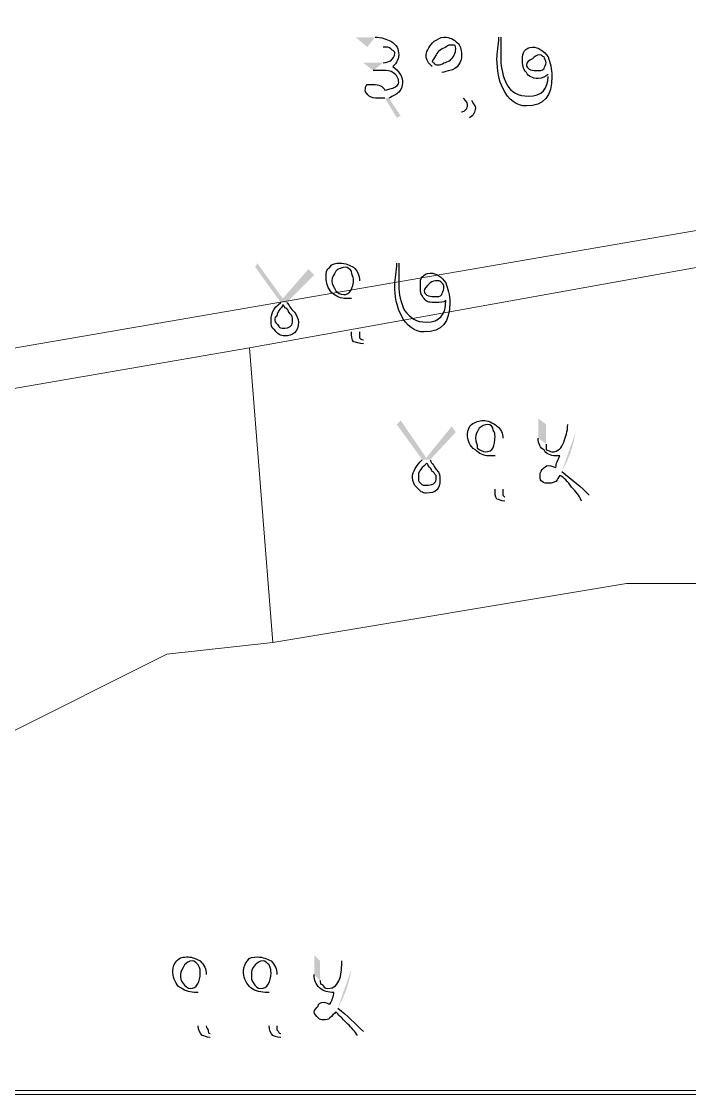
# Model space of a CAD drawing. Header units: metres. Extents: x 345912 to 349030, y 3061206 to 3061792.
# Drawn here: x 345975.74 to 345993.01, y 3061271.1 to 3061298.83 of the extents above; entities that cross this region are included whole.
import ezdxf

# ---------------------------------------------------------------- set-up
doc = ezdxf.new("R2010")
doc.units = ezdxf.units.M
doc.header["$MEASUREMENT"] = 0
doc.layers.add('PDF5_Geometry', color=7, linetype='Continuous')
doc.layers.add('PDF5_Solid Fills', color=7, linetype='Continuous')

msp = doc.modelspace()

# ---------------------------------------------------------------- hatches: boundary and pattern name
at = {"layer": 'PDF5_Solid Fills', "true_color": 0xc3c3c3, "transparency": 33554531}
h = msp.add_hatch(color=9, dxfattribs=at)
h.paths.add_polyline_path([(346031.62094, 3061309.60243), (346025.52494, 3061309.29763), (346024.61054, 3061318.44163), (346023.69614, 3061323.62323), (346029.48734, 3061324.84243), (346029.79214, 3061324.84243), (346030.70654, 3061319.66083), (346031.01134, 3061315.69843)], flags=0)
h.paths.add_polyline_path([(346033.75454, 3061286.43763), (346027.35374, 3061286.13283), (346026.43934, 3061296.19123), (346032.84014, 3061296.19123)], flags=0)
h.paths.add_polyline_path([(346007.84654, 3061320.88003), (346001.75053, 3061319.66083), (346000.83614, 3061319.35603), (345993.21614, 3061318.13683), (345983.76734, 3061316.30803), (345983.46254, 3061316.30803), (345961.21214, 3061312.04083), (345962.12653, 3061318.13683), (345981.02414, 3061321.79443), (345990.47293, 3061323.31843), (345999.31213, 3061325.14723), (346008.45614, 3061326.67123)], flags=0)
h.paths.add_polyline_path([(346037.41214, 3061326.36643), (346034.05934, 3061325.75683), (346034.05934, 3061326.06163), (346033.75454, 3061328.80483), (346037.10734, 3061329.41443)], flags=0)
h.paths.add_polyline_path([(346023.69614, 3061323.62323), (346015.46654, 3061322.09923), (346015.16174, 3061322.09923), (346014.85694, 3061322.09923), (346014.24734, 3061321.79443), (346007.84654, 3061320.88003), (346008.45614, 3061326.67123), (346018.81934, 3061328.80483), (346019.12414, 3061328.80483), (346019.42893, 3061329.10963), (346019.73374, 3061329.10963), (346020.03854, 3061329.10963), (346022.47694, 3061329.71923)], flags=0)
h.paths.add_polyline_path([(346029.48734, 3061324.84243), (346023.69614, 3061323.62323), (346022.47694, 3061329.71923), (346026.74414, 3061330.63363), (346028.57294, 3061330.93843), (346029.18254, 3061325.14723)], flags=0)
h.paths.add_polyline_path([(346033.75454, 3061328.80483), (346034.05934, 3061326.06163), (346034.05934, 3061325.75683), (346029.48734, 3061324.84243), (346029.18254, 3061325.14723), (346028.57294, 3061330.93843), (346030.70654, 3061331.24323), (346033.44974, 3061331.54803), (346033.44974, 3061330.93843)], flags=0)
h.paths.add_polyline_path([(346037.10734, 3061329.41443), (346033.75454, 3061328.80483), (346033.44974, 3061330.93843), (346033.44974, 3061331.54803), (346036.80254, 3061332.15763)], flags=0)
h.paths.add_polyline_path([(346125.80414, 3061271.19763), (346124.88974, 3061272.41683), (346122.14653, 3061274.85523), (346119.70814, 3061275.16003), (346113.61213, 3061277.29363), (346104.46814, 3061280.03683), (346097.76254, 3061281.56083), (346092.58094, 3061281.56083), (346089.53293, 3061281.25603), (346087.39933, 3061280.34163), (346079.16973, 3061276.07443), (346073.07373, 3061271.80723), (346070.94013, 3061271.19763), (345957.24973, 3061271.19763), (345956.94494, 3061272.41683), (345956.94494, 3061274.55043), (345957.85933, 3061287.96163), (345958.16414, 3061289.79043), (345958.16414, 3061296.19123), (345958.46894, 3061304.42083), (345959.38333, 3061311.12643), (345960.29774, 3061314.78403), (345960.29774, 3061320.27043), (345961.21214, 3061323.62323), (345964.26013, 3061333.07203), (345963.65053, 3061336.12003), (345963.34574, 3061337.03443), (345960.29774, 3061345.87363), (345956.94494, 3061356.84643), (345952.67774, 3061370.56243), (345952.67774, 3061373.91523), (345952.67774, 3061381.23043), (345949.93454, 3061391.59363), (345947.80094, 3061402.87124), (345945.05773, 3061411.40564), (345943.53373, 3061414.45363), (345940.48573, 3061418.11124), (345936.82814, 3061421.76883), (345932.86573, 3061427.56003), (345926.16013, 3061436.70403), (345924.63614, 3061440.36163), (345918.54013, 3061442.49523), (345914.57773, 3061443.40963), (345915.49213, 3061444.62883), (345924.33133, 3061441.88564), (345924.94094, 3061442.80003), (345924.33133, 3061448.28643), (345920.97853, 3061460.17363), (345917.32094, 3061466.87923), (345919.14974, 3061468.09844), (345923.11213, 3061460.47844), (345924.33133, 3061455.90643), (345926.46493, 3061446.76243), (345927.07454, 3061438.83763), (345930.12254, 3061435.18003), (345931.64653, 3061432.43683), (345936.82814, 3061424.81683), (345942.31454, 3061418.41603), (345944.75293, 3061415.06323), (345947.80094, 3061408.66243), (345949.93454, 3061401.04243), (345950.54414, 3061396.47043), (345954.20174, 3061382.14483), (345954.81134, 3061373.91523), (345955.11613, 3061371.17203), (345959.68814, 3061354.71283), (345964.86973, 3061340.08243), (345965.78414, 3061336.12003), (345965.17454, 3061329.71923), (345962.43134, 3061321.18483), (345962.12653, 3061318.13683), (345961.21214, 3061312.04083), (345960.90734, 3061307.77363), (345959.99293, 3061299.23923), (345959.68814, 3061287.65683), (345959.68814, 3061286.74243), (345959.38333, 3061285.52323), (345959.07854, 3061279.73203), (345958.77373, 3061275.46483), (345959.07854, 3061273.02643), (345959.38333, 3061271.19763), (346064.84414, 3061271.19763), (346065.75853, 3061271.50243), (346070.33053, 3061272.72163), (346075.20734, 3061274.85523), (346078.56013, 3061277.29363), (346085.87534, 3061281.25603), (346086.48494, 3061281.56083), (346087.39933, 3061281.86563), (346090.44734, 3061282.78003), (346097.45774, 3061282.78003), (346105.99214, 3061280.95123), (346116.05054, 3061278.20803), (346117.87933, 3061277.29363), (346118.79373, 3061276.98883), (346124.88974, 3061274.55043), (346127.32814, 3061272.41683), (346127.63293, 3061272.11203), (346128.24254, 3061271.19763)], flags=0)
h.paths.add_polyline_path([(346032.84014, 3061296.19123), (346026.43934, 3061296.19123), (346025.52494, 3061309.29763), (346031.62094, 3061309.60243), (346031.92574, 3061307.77363), (346032.53534, 3061298.02003)], flags=0)
h = msp.add_hatch(color=9, dxfattribs=at)
h.paths.add_polyline_path([(346031.62094, 3061309.60243), (346025.52494, 3061309.29763), (346024.61054, 3061318.44163), (346023.69614, 3061323.62323), (346029.48734, 3061324.84243), (346029.79214, 3061324.84243), (346030.70654, 3061319.66083), (346031.01134, 3061315.69843)], flags=0)
h.paths.add_polyline_path([(346033.75454, 3061286.43763), (346027.35374, 3061286.13283), (346026.43934, 3061296.19123), (346032.84014, 3061296.19123)], flags=0)
h.paths.add_polyline_path([(346007.84654, 3061320.88003), (346001.75053, 3061319.66083), (346000.83614, 3061319.35603), (345993.21614, 3061318.13683), (345983.76734, 3061316.30803), (345983.46254, 3061316.30803), (345961.21214, 3061312.04083), (345962.12653, 3061318.13683), (345981.02414, 3061321.79443), (345990.47293, 3061323.31843), (345999.31213, 3061325.14723), (346008.45614, 3061326.67123)], flags=0)
h.paths.add_polyline_path([(346037.41214, 3061326.36643), (346034.05934, 3061325.75683), (346034.05934, 3061326.06163), (346033.75454, 3061328.80483), (346037.10734, 3061329.41443)], flags=0)
h.paths.add_polyline_path([(346023.69614, 3061323.62323), (346015.46654, 3061322.09923), (346015.16174, 3061322.09923), (346014.85694, 3061322.09923), (346014.24734, 3061321.79443), (346007.84654, 3061320.88003), (346008.45614, 3061326.67123), (346018.81934, 3061328.80483), (346019.12414, 3061328.80483), (346019.42893, 3061329.10963), (346019.73374, 3061329.10963), (346020.03854, 3061329.10963), (346022.47694, 3061329.71923)], flags=0)
h.paths.add_polyline_path([(346029.48734, 3061324.84243), (346023.69614, 3061323.62323), (346022.47694, 3061329.71923), (346026.74414, 3061330.63363), (346028.57294, 3061330.93843), (346029.18254, 3061325.14723)], flags=0)
h.paths.add_polyline_path([(346033.75454, 3061328.80483), (346034.05934, 3061326.06163), (346034.05934, 3061325.75683), (346029.48734, 3061324.84243), (346029.18254, 3061325.14723), (346028.57294, 3061330.93843), (346030.70654, 3061331.24323), (346033.44974, 3061331.54803), (346033.44974, 3061330.93843)], flags=0)
h.paths.add_polyline_path([(346037.10734, 3061329.41443), (346033.75454, 3061328.80483), (346033.44974, 3061330.93843), (346033.44974, 3061331.54803), (346036.80254, 3061332.15763)], flags=0)
h.paths.add_polyline_path([(346125.80414, 3061271.19763), (346124.88974, 3061272.41683), (346122.14653, 3061274.85523), (346119.70814, 3061275.16003), (346113.61213, 3061277.29363), (346104.46814, 3061280.03683), (346097.76254, 3061281.56083), (346092.58094, 3061281.56083), (346089.53293, 3061281.25603), (346087.39933, 3061280.34163), (346079.16973, 3061276.07443), (346073.07373, 3061271.80723), (346070.94013, 3061271.19763), (345957.24973, 3061271.19763), (345956.94494, 3061272.41683), (345956.94494, 3061274.55043), (345957.85933, 3061287.96163), (345958.16414, 3061289.79043), (345958.16414, 3061296.19123), (345958.46894, 3061304.42083), (345959.38333, 3061311.12643), (345960.29774, 3061314.78403), (345960.29774, 3061320.27043), (345961.21214, 3061323.62323), (345964.26013, 3061333.07203), (345963.65053, 3061336.12003), (345963.34574, 3061337.03443), (345960.29774, 3061345.87363), (345956.94494, 3061356.84643), (345952.67774, 3061370.56243), (345952.67774, 3061373.91523), (345952.67774, 3061381.23043), (345949.93454, 3061391.59363), (345947.80094, 3061402.87124), (345945.05773, 3061411.40564), (345943.53373, 3061414.45363), (345940.48573, 3061418.11124), (345936.82814, 3061421.76883), (345932.86573, 3061427.56003), (345926.16013, 3061436.70403), (345924.63614, 3061440.36163), (345918.54013, 3061442.49523), (345914.57773, 3061443.40963), (345915.49213, 3061444.62883), (345924.33133, 3061441.88564), (345924.94094, 3061442.80003), (345924.33133, 3061448.28643), (345920.97853, 3061460.17363), (345917.32094, 3061466.87923), (345919.14974, 3061468.09844), (345923.11213, 3061460.47844), (345924.33133, 3061455.90643), (345926.46493, 3061446.76243), (345927.07454, 3061438.83763), (345930.12254, 3061435.18003), (345931.64653, 3061432.43683), (345936.82814, 3061424.81683), (345942.31454, 3061418.41603), (345944.75293, 3061415.06323), (345947.80094, 3061408.66243), (345949.93454, 3061401.04243), (345950.54414, 3061396.47043), (345954.20174, 3061382.14483), (345954.81134, 3061373.91523), (345955.11613, 3061371.17203), (345959.68814, 3061354.71283), (345964.86973, 3061340.08243), (345965.78414, 3061336.12003), (345965.17454, 3061329.71923), (345962.43134, 3061321.18483), (345962.12653, 3061318.13683), (345961.21214, 3061312.04083), (345960.90734, 3061307.77363), (345959.99293, 3061299.23923), (345959.68814, 3061287.65683), (345959.68814, 3061286.74243), (345959.38333, 3061285.52323), (345959.07854, 3061279.73203), (345958.77373, 3061275.46483), (345959.07854, 3061273.02643), (345959.38333, 3061271.19763), (346064.84414, 3061271.19763), (346065.75853, 3061271.50243), (346070.33053, 3061272.72163), (346075.20734, 3061274.85523), (346078.56013, 3061277.29363), (346085.87534, 3061281.25603), (346086.48494, 3061281.56083), (346087.39933, 3061281.86563), (346090.44734, 3061282.78003), (346097.45774, 3061282.78003), (346105.99214, 3061280.95123), (346116.05054, 3061278.20803), (346117.87933, 3061277.29363), (346118.79373, 3061276.98883), (346124.88974, 3061274.55043), (346127.32814, 3061272.41683), (346127.63293, 3061272.11203), (346128.24254, 3061271.19763)], flags=0)
h.paths.add_polyline_path([(346032.84014, 3061296.19123), (346026.43934, 3061296.19123), (346025.52494, 3061309.29763), (346031.62094, 3061309.60243), (346031.92574, 3061307.77363), (346032.53534, 3061298.02003)], flags=0)
at = {"layer": 'PDF5_Solid Fills', "transparency": 33554559}
h = msp.add_hatch(color=256, dxfattribs=at)
h.paths.add_polyline_path([(345984.68174, 3061298.17243), (345984.37694, 3061298.42643), (345984.88494, 3061298.42643)], flags=0)
h.paths.add_polyline_path([(345985.24054, 3061296.85163), (345985.54534, 3061296.39443), (345985.44374, 3061296.34363), (345985.13894, 3061296.85163)], flags=0)
h.paths.add_polyline_path([(345984.83414, 3061297.56283), (345984.58014, 3061297.76603), (345985.08814, 3061297.76603)], flags=0)
h.paths.add_polyline_path([(345986.61214, 3061297.51203), (345987.37414, 3061296.80083)], flags=0)
h.paths.add_polyline_path([(345987.32334, 3061296.34363), (345987.12014, 3061296.49603)], flags=0)
h.paths.add_polyline_path([(345987.17094, 3061296.85163), (345986.35814, 3061297.66443)], flags=0)
h.paths.add_polyline_path([(345988.08534, 3061298.42643), (345988.13614, 3061298.42643)], flags=0)
h.paths.add_polyline_path([(345989.35534, 3061297.41043), (345989.35534, 3061297.46123)], flags=0)
h = msp.add_hatch(color=256, dxfattribs=at)
h.paths.add_polyline_path([(345982.44654, 3061291.56844), (345981.78614, 3061292.48284), (345981.83694, 3061292.58444), (345982.49734, 3061291.67004), (345983.15774, 3061292.43204), (345983.31014, 3061292.27964), (345982.59894, 3061291.56844)], flags=0)
h.paths.add_polyline_path([(345984.47854, 3061292.12724), (345984.47854, 3061290.80644)], flags=0)
h.paths.add_polyline_path([(345984.58014, 3061290.60324), (345984.58014, 3061290.50164)], flags=0)
h.paths.add_polyline_path([(345985.44374, 3061292.58444), (345985.49454, 3061292.58444)], flags=0)
h.paths.add_polyline_path([(345986.71374, 3061291.61924), (345986.71374, 3061291.61924)], flags=0)
h = msp.add_hatch(color=256, dxfattribs=at)
h.paths.add_polyline_path([(345986.10414, 3061287.50445), (345985.44374, 3061288.41885), (345985.54534, 3061288.52045), (345986.20574, 3061287.55525), (345986.86614, 3061288.36805), (345986.96774, 3061288.21565), (345986.30734, 3061287.50445)], flags=0)
h.paths.add_polyline_path([(345988.18694, 3061288.06325), (345988.18694, 3061286.74245)], flags=0)
h.paths.add_polyline_path([(345988.23774, 3061286.53925), (345988.23774, 3061286.43765)], flags=0)
h.paths.add_polyline_path([(345989.86334, 3061288.41885), (345990.06654, 3061288.21565)], flags=0)
h.paths.add_polyline_path([(345989.71094, 3061287.19965, 0.08894398), (345990.06654, 3061288.21565)], flags=0)
h.paths.add_polyline_path([(345990.42214, 3061286.59005), (345990.21894, 3061286.43765)], flags=0)
h.paths.add_polyline_path([(345989.10134, 3061288.06325), (345989.10134, 3061288.57125), (345989.30454, 3061288.41885), (345989.30454, 3061287.91085)], flags=0)
h = msp.add_hatch(color=256, dxfattribs=at)
h.paths.add_polyline_path([(345980.51614, 3061274.19484), (345980.51614, 3061272.87404)], flags=0)
h.paths.add_polyline_path([(345980.61774, 3061272.67084), (345980.61774, 3061272.56924)], flags=0)
h.paths.add_polyline_path([(345982.34494, 3061274.19484), (345982.34494, 3061272.87404)], flags=0)
h.paths.add_polyline_path([(345982.44654, 3061272.67084), (345982.44654, 3061272.56924)], flags=0)
h.paths.add_polyline_path([(345984.02134, 3061274.55044), (345984.27534, 3061274.34724)], flags=0)
h.paths.add_polyline_path([(345983.91974, 3061273.33124, 0.08894398), (345984.27534, 3061274.34724)], flags=0)
h.paths.add_polyline_path([(345984.58014, 3061272.72164), (345984.42774, 3061272.62004)], flags=0)
h.paths.add_polyline_path([(345983.31014, 3061274.19484), (345983.31014, 3061274.70284), (345983.46254, 3061274.55044), (345983.46254, 3061274.04244)], flags=0)

# ---------------------------------------------------------------- linework, layer by layer
at = {"layer": 'PDF5_Geometry', "lineweight": 13}
msp.add_lwpolyline([(345911.78374, 3061494.92084), (346139.62175, 3061494.92084), (346139.62175, 3061271.09604), (345911.78374, 3061271.09604)], close=True, dxfattribs=at)
at = {"layer": 'PDF5_Geometry', "lineweight": 9}
for points in [[(346070.94013, 3061271.19763), (345957.24973, 3061271.19763), (345956.94494, 3061272.41683), (345956.94494, 3061274.55043), (345957.85933, 3061287.96163), (345958.16414, 3061289.79043), (345958.16414, 3061296.19123), (345958.46894, 3061304.42083), (345959.38333, 3061311.12643), (345960.29774, 3061314.78403), (345960.29774, 3061320.27043), (345961.21214, 3061323.62323), (345964.26013, 3061333.07203), (345963.65053, 3061336.12003), (345963.34574, 3061337.03443), (345960.29774, 3061345.87363), (345956.94494, 3061356.84643), (345952.67774, 3061370.56243), (345952.67774, 3061373.91523), (345952.67774, 3061381.23043), (345949.93454, 3061391.59363), (345947.80094, 3061402.87124)], [(346070.94013, 3061271.19763), (345957.24973, 3061271.19763), (345956.94494, 3061272.41683), (345956.94494, 3061274.55043), (345957.85933, 3061287.96163), (345958.16414, 3061289.79043), (345958.16414, 3061296.19123), (345958.46894, 3061304.42083), (345959.38333, 3061311.12643), (345960.29774, 3061314.78403), (345960.29774, 3061320.27043), (345961.21214, 3061323.62323), (345964.26013, 3061333.07203), (345963.65053, 3061336.12003), (345963.34574, 3061337.03443), (345960.29774, 3061345.87363), (345956.94494, 3061356.84643), (345952.67774, 3061370.56243), (345952.67774, 3061373.91523), (345952.67774, 3061381.23043), (345949.93454, 3061391.59363), (345947.80094, 3061402.87124)], [(345949.93454, 3061401.04243), (345950.54414, 3061396.47043), (345954.20174, 3061382.14483), (345954.81134, 3061373.91523), (345955.11613, 3061371.17203), (345959.68814, 3061354.71283), (345964.86973, 3061340.08243), (345965.78414, 3061336.12003), (345965.17454, 3061329.71923), (345962.43134, 3061321.18483), (345962.12653, 3061318.13683), (345961.21214, 3061312.04083), (345960.90734, 3061307.77363), (345959.99293, 3061299.23923), (345959.68814, 3061287.65683), (345959.68814, 3061286.74243), (345959.38333, 3061285.52323), (345959.07854, 3061279.73203), (345958.77373, 3061275.46483), (345959.07854, 3061273.02643), (345959.38333, 3061271.19763), (346064.84414, 3061271.19763)], [(345949.93454, 3061401.04243), (345950.54414, 3061396.47043), (345954.20174, 3061382.14483), (345954.81134, 3061373.91523), (345955.11613, 3061371.17203), (345959.68814, 3061354.71283), (345964.86973, 3061340.08243), (345965.78414, 3061336.12003), (345965.17454, 3061329.71923), (345962.43134, 3061321.18483), (345962.12653, 3061318.13683), (345961.21214, 3061312.04083), (345960.90734, 3061307.77363), (345959.99293, 3061299.23923), (345959.68814, 3061287.65683), (345959.68814, 3061286.74243), (345959.38333, 3061285.52323), (345959.07854, 3061279.73203), (345958.77373, 3061275.46483), (345959.07854, 3061273.02643), (345959.38333, 3061271.19763), (346064.84414, 3061271.19763)]]:
    msp.add_lwpolyline(points, dxfattribs=at)
for points in [[(346014.24733, 3061303.50645), (346013.94254, 3061302.59205), (346014.24733, 3061298.02004), (346013.63774, 3061296.49604), (346003.88414, 3061294.97205), (346003.88414, 3061295.27683), (345959.68814, 3061287.65683), (345959.99294, 3061299.23925), (345970.35614, 3061300.15365), (345976.45214, 3061301.06803), (345981.02414, 3061301.67764), (345983.76733, 3061302.28724), (345984.07214, 3061302.28724), (345993.52094, 3061305.03044), (345996.87373, 3061305.94485), (346000.83614, 3061306.85925), (346001.14094, 3061306.85925), (346001.75054, 3061307.16403), (346002.05534, 3061307.16403), (346006.32254, 3061308.07844), (346009.98013, 3061307.46884), (346014.85694, 3061305.03044), (346014.85694, 3061304.72564)], [(346014.24733, 3061303.50645), (346013.94254, 3061302.59205), (346014.24733, 3061298.02004), (346013.63774, 3061296.49604), (346003.88414, 3061294.97205), (346003.88414, 3061295.27683), (345959.68814, 3061287.65683), (345959.99294, 3061299.23925), (345970.35614, 3061300.15365), (345976.45214, 3061301.06803), (345981.02414, 3061301.67764), (345983.76733, 3061302.28724), (345984.07214, 3061302.28724), (345993.52094, 3061305.03044), (345996.87373, 3061305.94485), (346000.83614, 3061306.85925), (346001.14094, 3061306.85925), (346001.75054, 3061307.16403), (346002.05534, 3061307.16403), (346006.32254, 3061308.07844), (346009.98013, 3061307.46884), (346014.85694, 3061305.03044), (346014.85694, 3061304.72564)], [(346003.88414, 3061294.97205), (346003.88414, 3061294.05764), (345993.52094, 3061292.53365), (345981.63373, 3061290.40004), (345972.79454, 3061288.87604), (345959.68814, 3061286.74243), (345959.68814, 3061287.65683), (346003.88414, 3061295.27683)], [(346003.88414, 3061294.97205), (346003.88414, 3061294.05764), (345993.52094, 3061292.53365), (345981.63373, 3061290.40004), (345972.79454, 3061288.87604), (345959.68814, 3061286.74243), (345959.68814, 3061287.65683), (346003.88414, 3061295.27683)], [(345994.74013, 3061284.30403), (345991.38733, 3061284.30403), (345982.24334, 3061282.78004), (345981.63373, 3061290.40004), (345993.52094, 3061292.53365)], [(345994.74013, 3061284.30403), (345991.38733, 3061284.30403), (345982.24334, 3061282.78004), (345981.63373, 3061290.40004), (345993.52094, 3061292.53365)], [(345982.24334, 3061282.78004), (345979.50014, 3061282.47523), (345975.23294, 3061280.34164), (345973.70894, 3061278.20803), (345973.09934, 3061281.25604), (345959.07854, 3061279.73205), (345959.38334, 3061285.52324), (345959.68814, 3061286.74243), (345972.79454, 3061288.87604), (345981.63373, 3061290.40004)], [(345982.24334, 3061282.78004), (345979.50014, 3061282.47523), (345975.23294, 3061280.34164), (345973.70894, 3061278.20803), (345973.09934, 3061281.25604), (345959.07854, 3061279.73205), (345959.38334, 3061285.52324), (345959.68814, 3061286.74243), (345972.79454, 3061288.87604), (345981.63373, 3061290.40004)], [(345959.38334, 3061271.19764), (345959.07854, 3061273.02645), (345967.91774, 3061273.94085), (345972.48974, 3061274.85523), (345973.40414, 3061277.90324), (345973.70894, 3061278.20803), (345975.23294, 3061280.34164), (345979.50014, 3061282.47523), (345982.24334, 3061282.78004), (345991.38733, 3061284.30403), (345994.74013, 3061284.30403), (346000.22653, 3061284.30403), (346000.22653, 3061277.59844), (346001.44574, 3061271.19764)], [(345959.38334, 3061271.19764), (345959.07854, 3061273.02645), (345967.91774, 3061273.94085), (345972.48974, 3061274.85523), (345973.40414, 3061277.90324), (345973.70894, 3061278.20803), (345975.23294, 3061280.34164), (345979.50014, 3061282.47523), (345982.24334, 3061282.78004), (345991.38733, 3061284.30403), (345994.74013, 3061284.30403), (346000.22653, 3061284.30403), (346000.22653, 3061277.59844), (346001.44574, 3061271.19764)]]:
    msp.add_lwpolyline(points, close=True, dxfattribs=at)
at = {"layer": 'PDF5_Geometry', "lineweight": 25}
for points in [[(345984.88494, 3061298.42643), (345985.03734, 3061298.42643), (345985.18974, 3061298.37563), (345985.29134, 3061298.32483)], [(345986.40894, 3061298.32483), (345986.51054, 3061298.37563), (345986.56134, 3061298.42643), (345986.66294, 3061298.42643)], [(345986.66294, 3061298.42643), (345986.81534, 3061298.42643), (345986.91694, 3061298.37563), (345987.01854, 3061298.27403)], [(345988.03454, 3061297.86763), (345988.03454, 3061298.02003), (345988.08534, 3061298.22323), (345988.08534, 3061298.42643)], [(345988.13614, 3061298.42643), (345988.13614, 3061298.32483), (345988.13614, 3061298.27403), (345988.13614, 3061298.12163)], [(345985.29134, 3061298.12163), (345985.24054, 3061298.17243), (345985.18974, 3061298.17243), (345985.08814, 3061298.17243)], [(345985.29134, 3061298.32483), (345985.44374, 3061298.22323), (345985.49454, 3061298.12163), (345985.49454, 3061297.96923)], [(345986.20574, 3061297.96923), (345986.20574, 3061298.07083), (345986.30734, 3061298.22323), (345986.40894, 3061298.32483)], [(345986.71374, 3061298.17243), (345986.61214, 3061298.12163), (345986.51054, 3061298.07083), (345986.45974, 3061297.96923)], [(345986.86614, 3061298.22323), (345986.81534, 3061298.22323), (345986.76454, 3061298.22323), (345986.71374, 3061298.17243)], [(345986.96774, 3061298.12163), (345986.96774, 3061298.22323), (345986.96774, 3061298.22323), (345986.86614, 3061298.22323)], [(345987.01854, 3061298.27403), (345987.06934, 3061298.22323), (345987.12014, 3061298.12163), (345987.12014, 3061297.96923)], [(345988.74574, 3061298.07083), (345988.79654, 3061298.12163), (345988.84734, 3061298.17243), (345988.94894, 3061298.17243)], [(345988.94894, 3061298.17243), (345989.10134, 3061298.17243), (345989.25374, 3061298.07083), (345989.35534, 3061297.91843)], [(345985.39294, 3061298.02003), (345985.39294, 3061298.07083), (345985.34214, 3061298.07083), (345985.29134, 3061298.12163)], [(345985.29134, 3061297.81683), (345985.34214, 3061297.86763), (345985.39294, 3061297.91843), (345985.39294, 3061298.02003)], [(345985.49454, 3061297.96923), (345985.49454, 3061297.86763), (345985.44374, 3061297.76603), (345985.34214, 3061297.66443)], [(345986.35814, 3061297.66443), (345986.25654, 3061297.76603), (345986.20574, 3061297.81683), (345986.20574, 3061297.96923)], [(345986.45974, 3061297.96923), (345986.40894, 3061297.86763), (345986.35814, 3061297.81683), (345986.35814, 3061297.81683)], [(345986.81534, 3061297.81683), (345986.91694, 3061297.91843), (345986.96774, 3061298.02003), (345986.96774, 3061298.12163)], [(345987.12014, 3061297.96923), (345987.12014, 3061297.76603), (345987.01854, 3061297.61363), (345986.81534, 3061297.56283)], [(345988.18694, 3061297.10563), (345988.08534, 3061297.30883), (345988.03454, 3061297.56283), (345988.03454, 3061297.86763)], [(345988.13614, 3061298.12163), (345988.13614, 3061298.02003), (345988.13614, 3061297.91843), (345988.13614, 3061297.86763)], [(345988.13614, 3061297.86763), (345988.13614, 3061297.61363), (345988.18694, 3061297.41043), (345988.28854, 3061297.20723)], [(345988.69494, 3061297.86763), (345988.69494, 3061297.91843), (345988.69494, 3061298.02003), (345988.74574, 3061298.07083)], [(345988.79654, 3061297.51203), (345988.69494, 3061297.61363), (345988.69494, 3061297.71523), (345988.69494, 3061297.86763)], [(345988.94894, 3061297.86763), (345988.84734, 3061297.81683), (345988.79654, 3061297.76603), (345988.79654, 3061297.71523)], [(345989.15214, 3061297.96923), (345989.05054, 3061297.96923), (345988.99974, 3061297.91843), (345988.94894, 3061297.86763)], [(345989.25374, 3061297.91843), (345989.20294, 3061297.91843), (345989.20294, 3061297.96923), (345989.15214, 3061297.96923)], [(345989.30454, 3061297.76603), (345989.30454, 3061297.81683), (345989.25374, 3061297.86763), (345989.25374, 3061297.91843)], [(345989.35534, 3061297.91843), (345989.40614, 3061297.76603), (345989.45694, 3061297.61363), (345989.45694, 3061297.41043)], [(345985.08814, 3061297.76603), (345985.18974, 3061297.76603), (345985.24054, 3061297.81683), (345985.29134, 3061297.81683)], [(345985.34214, 3061297.66443), (345985.49454, 3061297.56283), (345985.59614, 3061297.41043), (345985.59614, 3061297.25803)], [(345986.35814, 3061297.81683), (345986.35814, 3061297.76603), (345986.40894, 3061297.76603), (345986.40894, 3061297.76603)], [(345986.40894, 3061297.76603), (345986.40894, 3061297.71523), (345986.45974, 3061297.71523), (345986.51054, 3061297.71523)], [(345986.51054, 3061297.71523), (345986.56134, 3061297.71523), (345986.61214, 3061297.71523), (345986.66294, 3061297.76603)], [(345986.66294, 3061297.76603), (345986.71374, 3061297.76603), (345986.76454, 3061297.81683), (345986.81534, 3061297.81683)], [(345988.79654, 3061297.71523), (345988.79654, 3061297.61363), (345988.89814, 3061297.56283), (345989.05054, 3061297.56283)], [(345989.05054, 3061297.56283), (345989.15214, 3061297.56283), (345989.20294, 3061297.56283), (345989.25374, 3061297.61363)], [(345989.25374, 3061297.61363), (345989.25374, 3061297.66443), (345989.30454, 3061297.71523), (345989.30454, 3061297.76603)], [(345984.93574, 3061297.56283), (345984.88494, 3061297.56283), (345984.88494, 3061297.56283), (345984.83414, 3061297.56283)], [(345985.08814, 3061297.56283), (345985.03734, 3061297.56283), (345984.98654, 3061297.56283), (345984.93574, 3061297.56283)], [(345985.34214, 3061297.51203), (345985.29134, 3061297.56283), (345985.18974, 3061297.56283), (345985.08814, 3061297.56283)], [(345985.49454, 3061297.25803), (345985.49454, 3061297.35963), (345985.44374, 3061297.46123), (345985.34214, 3061297.51203)], [(345986.81534, 3061297.56283), (345986.76454, 3061297.56283), (345986.66294, 3061297.51203), (345986.61214, 3061297.51203)], [(345989.10134, 3061297.35963), (345988.94894, 3061297.35963), (345988.84734, 3061297.41043), (345988.79654, 3061297.51203)], [(345989.45694, 3061297.41043), (345989.45694, 3061296.90243), (345989.25374, 3061296.64843), (345988.79654, 3061296.64843)], [(345988.84734, 3061296.90243), (345989.20294, 3061296.90243), (345989.35534, 3061297.10563), (345989.35534, 3061297.41043)], [(345989.35534, 3061297.46123), (345989.30454, 3061297.41043), (345989.20294, 3061297.35963), (345989.10134, 3061297.35963)], [(345984.63094, 3061297.05483), (345984.63094, 3061297.10563), (345984.63094, 3061297.15643), (345984.68174, 3061297.20723)], [(345984.73254, 3061296.90243), (345984.68174, 3061296.95323), (345984.63094, 3061297.00403), (345984.63094, 3061297.05483)], [(345984.68174, 3061297.20723), (345984.73254, 3061297.20723), (345984.78334, 3061297.20723), (345984.83414, 3061297.20723)], [(345984.83414, 3061297.20723), (345984.98654, 3061297.20723), (345985.08814, 3061297.15643), (345985.13894, 3061297.05483)], [(345985.13894, 3061297.05483), (345985.18974, 3061297.05483), (345985.29134, 3061297.10563), (345985.34214, 3061297.10563)], [(345985.34214, 3061297.10563), (345985.44374, 3061297.15643), (345985.49454, 3061297.20723), (345985.49454, 3061297.25803)], [(345985.59614, 3061297.25803), (345985.59614, 3061297.15643), (345985.54534, 3061297.05483), (345985.49454, 3061297.00403)], [(345988.79654, 3061296.64843), (345988.54254, 3061296.64843), (345988.33934, 3061296.80083), (345988.18694, 3061297.10563)], [(345988.28854, 3061297.20723), (345988.39014, 3061297.00403), (345988.59334, 3061296.90243), (345988.84734, 3061296.90243)], [(345984.93574, 3061296.85163), (345984.88494, 3061296.85163), (345984.78334, 3061296.85163), (345984.73254, 3061296.90243)], [(345985.13894, 3061296.85163), (345985.08814, 3061296.85163), (345985.03734, 3061296.85163), (345984.93574, 3061296.85163)], [(345985.49454, 3061297.00403), (345985.44374, 3061296.95323), (345985.34214, 3061296.90243), (345985.24054, 3061296.85163)], [(345987.27254, 3061296.64843), (345987.27254, 3061296.69923), (345987.27254, 3061296.75003), (345987.17094, 3061296.85163)], [(345987.37414, 3061296.80083), (345987.42494, 3061296.69923), (345987.47574, 3061296.64843), (345987.47574, 3061296.59763)], [(345987.12014, 3061296.49603), (345987.12014, 3061296.49603), (345987.17094, 3061296.49603), (345987.22174, 3061296.54683)], [(345987.22174, 3061296.54683), (345987.27254, 3061296.59763), (345987.27254, 3061296.64843), (345987.27254, 3061296.64843)], [(345987.47574, 3061296.59763), (345987.47574, 3061296.49603), (345987.42494, 3061296.39443), (345987.32334, 3061296.34363)], [(345983.71654, 3061292.48284), (345983.76734, 3061292.58444), (345983.86894, 3061292.58444), (345983.97054, 3061292.58444)], [(345983.97054, 3061292.58444), (345984.12294, 3061292.58444), (345984.22454, 3061292.53364), (345984.32614, 3061292.48284)], [(345985.39294, 3061292.02564), (345985.39294, 3061292.17804), (345985.44374, 3061292.38124), (345985.44374, 3061292.58444)], [(345985.49454, 3061292.58444), (345985.49454, 3061292.53364), (345985.49454, 3061292.43204), (345985.49454, 3061292.27964)], [(345983.61494, 3061292.22884), (345983.61494, 3061292.33044), (345983.61494, 3061292.43204), (345983.71654, 3061292.48284)], [(345983.86894, 3061292.38124), (345983.81814, 3061292.27964), (345983.76734, 3061292.22884), (345983.76734, 3061292.12724)], [(345984.12294, 3061292.48284), (345984.02134, 3061292.48284), (345983.91974, 3061292.43204), (345983.86894, 3061292.38124)], [(345984.27534, 3061292.38124), (345984.22454, 3061292.43204), (345984.17374, 3061292.48284), (345984.12294, 3061292.48284)], [(345984.32614, 3061292.17804), (345984.32614, 3061292.22884), (345984.27534, 3061292.27964), (345984.27534, 3061292.38124)], [(345984.32614, 3061292.48284), (345984.42774, 3061292.38124), (345984.47854, 3061292.27964), (345984.47854, 3061292.12724)], [(345986.10414, 3061292.22884), (345986.15494, 3061292.27964), (345986.20574, 3061292.33044), (345986.30734, 3061292.33044)], [(345986.30734, 3061292.33044), (345986.45974, 3061292.33044), (345986.61214, 3061292.22884), (345986.71374, 3061292.07644)], [(345983.76734, 3061291.82244), (345983.66574, 3061291.92404), (345983.61494, 3061292.07644), (345983.61494, 3061292.22884)], [(345983.76734, 3061292.12724), (345983.76734, 3061292.02564), (345983.81814, 3061291.97484), (345983.86894, 3061291.87324)], [(345984.07214, 3061291.77164), (345984.22454, 3061291.77164), (345984.32614, 3061291.92404), (345984.32614, 3061292.17804)], [(345985.49454, 3061292.27964), (345985.49454, 3061292.17804), (345985.49454, 3061292.07644), (345985.49454, 3061292.02564)], [(345986.05334, 3061292.02564), (345986.05334, 3061292.12724), (345986.05334, 3061292.17804), (345986.10414, 3061292.22884)], [(345986.30734, 3061292.07644), (345986.20574, 3061291.97484), (345986.15494, 3061291.92404), (345986.15494, 3061291.87324)], [(345986.51054, 3061292.12724), (345986.40894, 3061292.12724), (345986.35814, 3061292.12724), (345986.30734, 3061292.07644)], [(345986.61214, 3061292.07644), (345986.56134, 3061292.12724), (345986.56134, 3061292.12724), (345986.51054, 3061292.12724)], [(345986.66294, 3061291.92404), (345986.66294, 3061291.97484), (345986.66294, 3061292.02564), (345986.61214, 3061292.07644)], [(345986.71374, 3061292.07644), (345986.76454, 3061291.92404), (345986.81534, 3061291.77164), (345986.81534, 3061291.56844)], [(345984.12294, 3061291.67004), (345984.02134, 3061291.67004), (345983.86894, 3061291.72084), (345983.76734, 3061291.82244)], [(345983.86894, 3061291.87324), (345983.91974, 3061291.82244), (345983.97054, 3061291.77164), (345984.07214, 3061291.77164)], [(345985.54534, 3061291.26364), (345985.44374, 3061291.46684), (345985.39294, 3061291.72084), (345985.39294, 3061292.02564)], [(345985.49454, 3061292.02564), (345985.49454, 3061291.77164), (345985.54534, 3061291.56844), (345985.64694, 3061291.36524)], [(345986.15494, 3061291.67004), (345986.05334, 3061291.77164), (345986.05334, 3061291.87324), (345986.05334, 3061292.02564)], [(345986.15494, 3061291.87324), (345986.15494, 3061291.77164), (345986.25654, 3061291.72084), (345986.40894, 3061291.72084)], [(345986.40894, 3061291.72084), (345986.51054, 3061291.72084), (345986.56134, 3061291.72084), (345986.61214, 3061291.77164)], [(345986.61214, 3061291.77164), (345986.61214, 3061291.82244), (345986.66294, 3061291.87324), (345986.66294, 3061291.92404)], [(345982.19254, 3061291.11124), (345982.19254, 3061291.26364), (345982.24334, 3061291.41604), (345982.44654, 3061291.56844)], [(345982.49734, 3061291.51764), (345982.49734, 3061291.46684), (345982.44654, 3061291.41604), (345982.39574, 3061291.36524)], [(345982.59894, 3061291.41604), (345982.54814, 3061291.41604), (345982.54814, 3061291.46684), (345982.49734, 3061291.51764)], [(345982.59894, 3061291.56844), (345982.64974, 3061291.51764), (345982.70054, 3061291.41604), (345982.80214, 3061291.31444)], [(345984.27534, 3061291.67004), (345984.22454, 3061291.67004), (345984.17374, 3061291.67004), (345984.12294, 3061291.67004)], [(345986.45974, 3061291.56844), (345986.30734, 3061291.56844), (345986.20574, 3061291.56844), (345986.15494, 3061291.67004)], [(345986.81534, 3061291.56844), (345986.81534, 3061291.06044), (345986.61214, 3061290.80644), (345986.15494, 3061290.80644)], [(345986.20574, 3061291.06044), (345986.56134, 3061291.06044), (345986.71374, 3061291.26364), (345986.71374, 3061291.61924)], [(345986.71374, 3061291.61924), (345986.66294, 3061291.56844), (345986.56134, 3061291.56844), (345986.45974, 3061291.56844)], [(345982.34494, 3061291.21284), (345982.29414, 3061291.21284), (345982.29414, 3061291.16204), (345982.29414, 3061291.11124)], [(345982.39574, 3061291.36524), (345982.39574, 3061291.31444), (345982.34494, 3061291.31444), (345982.34494, 3061291.21284)], [(345982.64974, 3061291.31444), (345982.64974, 3061291.31444), (345982.64974, 3061291.36524), (345982.59894, 3061291.41604)], [(345982.75134, 3061291.16204), (345982.75134, 3061291.21284), (345982.70054, 3061291.26364), (345982.64974, 3061291.31444)], [(345982.80214, 3061291.31444), (345982.85294, 3061291.21284), (345982.90374, 3061291.16204), (345982.90374, 3061291.06044)], [(345986.15494, 3061290.80644), (345985.90094, 3061290.80644), (345985.69774, 3061290.95884), (345985.54534, 3061291.26364)], [(345985.64694, 3061291.36524), (345985.79934, 3061291.16204), (345985.95174, 3061291.06044), (345986.20574, 3061291.06044)], [(345982.29414, 3061290.85724), (345982.19254, 3061290.90804), (345982.19254, 3061291.00964), (345982.19254, 3061291.11124)], [(345982.29414, 3061291.11124), (345982.29414, 3061291.06044), (345982.34494, 3061291.00964), (345982.39574, 3061290.95884)], [(345982.39574, 3061290.95884), (345982.39574, 3061290.90804), (345982.44654, 3061290.90804), (345982.54814, 3061290.90804)], [(345982.54814, 3061290.90804), (345982.64974, 3061290.90804), (345982.75134, 3061290.95884), (345982.75134, 3061291.06044)], [(345982.90374, 3061291.06044), (345982.90374, 3061290.80644), (345982.75134, 3061290.70484), (345982.54814, 3061290.70484)], [(345982.75134, 3061291.06044), (345982.75134, 3061291.11124), (345982.75134, 3061291.11124), (345982.75134, 3061291.16204)], [(345982.54814, 3061290.70484), (345982.44654, 3061290.70484), (345982.34494, 3061290.75564), (345982.29414, 3061290.85724)], [(345984.32614, 3061290.55244), (345984.27534, 3061290.60324), (345984.27534, 3061290.70484), (345984.27534, 3061290.80644)], [(345984.47854, 3061290.80644), (345984.47854, 3061290.75564), (345984.47854, 3061290.70484), (345984.47854, 3061290.65404)], [(345984.47854, 3061290.65404), (345984.47854, 3061290.65404), (345984.52934, 3061290.60324), (345984.58014, 3061290.60324)], [(345984.58014, 3061290.50164), (345984.47854, 3061290.50164), (345984.37694, 3061290.55244), (345984.32614, 3061290.55244)], [(345987.37414, 3061288.41885), (345987.47574, 3061288.46965), (345987.57734, 3061288.52045), (345987.67894, 3061288.52045)], [(345987.67894, 3061288.52045), (345987.78054, 3061288.52045), (345987.93294, 3061288.46965), (345988.03454, 3061288.36805)], [(345987.27254, 3061288.16485), (345987.27254, 3061288.26645), (345987.32334, 3061288.36805), (345987.37414, 3061288.41885)], [(345987.47574, 3061287.75845), (345987.32334, 3061287.86005), (345987.27254, 3061288.01245), (345987.27254, 3061288.16485)], [(345987.57734, 3061288.31725), (345987.52654, 3061288.21565), (345987.47574, 3061288.16485), (345987.47574, 3061288.06325)], [(345987.78054, 3061288.41885), (345987.72974, 3061288.41885), (345987.62814, 3061288.36805), (345987.57734, 3061288.31725)], [(345987.93294, 3061288.26645), (345987.93294, 3061288.36805), (345987.88214, 3061288.41885), (345987.78054, 3061288.41885)], [(345987.98374, 3061288.11405), (345987.98374, 3061288.16485), (345987.98374, 3061288.21565), (345987.93294, 3061288.26645)], [(345988.03454, 3061288.36805), (345988.13614, 3061288.31725), (345988.18694, 3061288.16485), (345988.18694, 3061288.06325)], [(345989.76174, 3061287.96165), (345989.81254, 3061288.11405), (345989.86334, 3061288.21565), (345989.86334, 3061288.41885)], [(345987.47574, 3061288.06325), (345987.47574, 3061287.96165), (345987.52654, 3061287.91085), (345987.52654, 3061287.80925)], [(345987.72974, 3061287.70765), (345987.93294, 3061287.70765), (345987.98374, 3061287.86005), (345987.98374, 3061288.11405)], [(345989.25374, 3061287.75845), (345989.15214, 3061287.80925), (345989.10134, 3061287.91085), (345989.10134, 3061288.06325)], [(345989.30454, 3061287.91085), (345989.30454, 3061287.86005), (345989.30454, 3061287.80925), (345989.30454, 3061287.75845)], [(345989.45694, 3061287.70765), (345989.60934, 3061287.70765), (345989.71094, 3061287.80925), (345989.76174, 3061287.96165)], [(345987.83134, 3061287.60605), (345987.67894, 3061287.60605), (345987.57734, 3061287.65685), (345987.47574, 3061287.75845)], [(345987.52654, 3061287.80925), (345987.57734, 3061287.75845), (345987.67894, 3061287.70765), (345987.72974, 3061287.70765)], [(345987.98374, 3061287.60605), (345987.93294, 3061287.60605), (345987.88214, 3061287.60605), (345987.83134, 3061287.60605)], [(345989.55854, 3061287.60605), (345989.40614, 3061287.60605), (345989.30454, 3061287.65685), (345989.25374, 3061287.75845)], [(345989.30454, 3061287.75845), (345989.35534, 3061287.75845), (345989.40614, 3061287.70765), (345989.45694, 3061287.70765)], [(345989.55854, 3061287.30125), (345989.55854, 3061287.40285), (345989.60934, 3061287.50445), (345989.66014, 3061287.60605)], [(345989.66014, 3061287.60605), (345989.60934, 3061287.60605), (345989.60934, 3061287.60605), (345989.55854, 3061287.60605)], [(345985.85014, 3061287.04725), (345985.85014, 3061287.19965), (345985.95174, 3061287.35205), (345986.10414, 3061287.50445)], [(345986.20574, 3061287.40285), (345986.20574, 3061287.40285), (345986.15494, 3061287.35205), (345986.10414, 3061287.30125)], [(345986.25654, 3061287.35205), (345986.25654, 3061287.35205), (345986.25654, 3061287.40285), (345986.20574, 3061287.40285)], [(345986.35814, 3061287.19965), (345986.35814, 3061287.25045), (345986.30734, 3061287.30125), (345986.25654, 3061287.35205)], [(345986.30734, 3061287.50445), (345986.30734, 3061287.45365), (345986.40894, 3061287.35205), (345986.45974, 3061287.25045)], [(345989.20294, 3061287.25045), (345989.25374, 3061287.30125), (345989.30454, 3061287.35205), (345989.35534, 3061287.35205)], [(345989.35534, 3061287.35205), (345989.45694, 3061287.35205), (345989.50774, 3061287.30125), (345989.55854, 3061287.30125)], [(345985.95174, 3061286.79325), (345985.90094, 3061286.84405), (345985.85014, 3061286.94565), (345985.85014, 3061287.04725)], [(345986.10414, 3061287.30125), (345986.05334, 3061287.25045), (345986.05334, 3061287.25045), (345986.00254, 3061287.14885)], [(345986.00254, 3061287.14885), (345986.00254, 3061287.09805), (345986.00254, 3061287.09805), (345986.00254, 3061287.04725)], [(345986.00254, 3061287.04725), (345986.00254, 3061286.99645), (345986.00254, 3061286.94565), (345986.05334, 3061286.89485)], [(345986.45974, 3061287.09805), (345986.40894, 3061287.14885), (345986.40894, 3061287.19965), (345986.35814, 3061287.19965)], [(345986.45974, 3061287.25045), (345986.56134, 3061287.14885), (345986.56134, 3061287.09805), (345986.56134, 3061286.99645)], [(345986.45974, 3061286.99645), (345986.45974, 3061286.99645), (345986.45974, 3061287.04725), (345986.45974, 3061287.09805)], [(345989.15214, 3061287.09805), (345989.15214, 3061287.14885), (345989.15214, 3061287.19965), (345989.20294, 3061287.25045)], [(345989.20294, 3061286.94565), (345989.15214, 3061286.94565), (345989.15214, 3061286.99645), (345989.15214, 3061287.09805)], [(345989.66014, 3061287.09805), (345989.60934, 3061287.04725), (345989.60934, 3061286.99645), (345989.55854, 3061286.94565)], [(345989.96494, 3061286.79325), (345989.86334, 3061286.94565), (345989.76174, 3061287.04725), (345989.66014, 3061287.09805)], [(345989.71094, 3061287.19965), (345989.96494, 3061286.99645), (345990.21894, 3061286.79325), (345990.42214, 3061286.59005)], [(345986.20574, 3061286.64085), (345986.10414, 3061286.64085), (345986.05334, 3061286.69165), (345985.95174, 3061286.79325)], [(345986.05334, 3061286.89485), (345986.10414, 3061286.84405), (345986.15494, 3061286.84405), (345986.20574, 3061286.84405)], [(345986.20574, 3061286.84405), (345986.35814, 3061286.84405), (345986.45974, 3061286.89485), (345986.45974, 3061286.99645)], [(345986.56134, 3061286.99645), (345986.56134, 3061286.74245), (345986.45974, 3061286.64085), (345986.20574, 3061286.64085)], [(345989.35534, 3061286.89485), (345989.30454, 3061286.89485), (345989.25374, 3061286.89485), (345989.20294, 3061286.94565)], [(345989.55854, 3061286.94565), (345989.45694, 3061286.89485), (345989.40614, 3061286.89485), (345989.35534, 3061286.89485)], [(345990.21894, 3061286.43765), (345990.16814, 3061286.59005), (345990.06654, 3061286.69165), (345989.96494, 3061286.79325)], [(345988.03454, 3061286.48845), (345987.98374, 3061286.53925), (345987.98374, 3061286.64085), (345987.98374, 3061286.74245)], [(345988.23774, 3061286.43765), (345988.13614, 3061286.43765), (345988.08534, 3061286.48845), (345988.03454, 3061286.48845)], [(345988.18694, 3061286.74245), (345988.18694, 3061286.69165), (345988.18694, 3061286.64085), (345988.18694, 3061286.59005)], [(345988.18694, 3061286.59005), (345988.18694, 3061286.59005), (345988.23774, 3061286.53925), (345988.23774, 3061286.53925)], [(345979.75414, 3061274.55044), (345979.85574, 3061274.65204), (345979.90654, 3061274.65204), (345980.05894, 3061274.65204)], [(345980.05894, 3061274.65204), (345980.16054, 3061274.65204), (345980.26214, 3061274.60124), (345980.36374, 3061274.55044)], [(345981.58294, 3061274.55044), (345981.63374, 3061274.65204), (345981.73534, 3061274.65204), (345981.83694, 3061274.65204)], [(345981.83694, 3061274.65204), (345981.98934, 3061274.65204), (345982.09094, 3061274.60124), (345982.19254, 3061274.55044)], [(345979.65254, 3061274.29644), (345979.65254, 3061274.39804), (345979.70334, 3061274.49964), (345979.75414, 3061274.55044)], [(345979.80494, 3061273.89004), (345979.70334, 3061273.99164), (345979.65254, 3061274.14404), (345979.65254, 3061274.29644)], [(345979.95734, 3061274.44884), (345979.90654, 3061274.34724), (345979.85574, 3061274.29644), (345979.85574, 3061274.19484)], [(345980.16054, 3061274.55044), (345980.05894, 3061274.55044), (345980.00814, 3061274.49964), (345979.95734, 3061274.44884)], [(345980.31294, 3061274.44884), (345980.26214, 3061274.49964), (345980.21134, 3061274.55044), (345980.16054, 3061274.55044)], [(345980.36374, 3061274.24564), (345980.36374, 3061274.29644), (345980.36374, 3061274.34724), (345980.31294, 3061274.44884)], [(345980.36374, 3061274.55044), (345980.46534, 3061274.44884), (345980.51614, 3061274.34724), (345980.51614, 3061274.19484)], [(345981.48134, 3061274.29644), (345981.48134, 3061274.39804), (345981.53214, 3061274.49964), (345981.58294, 3061274.55044)], [(345981.63374, 3061273.89004), (345981.53214, 3061273.99164), (345981.48134, 3061274.14404), (345981.48134, 3061274.29644)], [(345981.78614, 3061274.44884), (345981.68454, 3061274.34724), (345981.68454, 3061274.29644), (345981.68454, 3061274.19484)], [(345981.98934, 3061274.55044), (345981.88774, 3061274.55044), (345981.83694, 3061274.49964), (345981.78614, 3061274.44884)], [(345982.14174, 3061274.44884), (345982.09094, 3061274.49964), (345982.04014, 3061274.55044), (345981.98934, 3061274.55044)], [(345982.19254, 3061274.24564), (345982.19254, 3061274.29644), (345982.19254, 3061274.34724), (345982.14174, 3061274.44884)], [(345982.19254, 3061274.55044), (345982.29414, 3061274.44884), (345982.34494, 3061274.34724), (345982.34494, 3061274.19484)], [(345983.97054, 3061274.09324), (345984.02134, 3061274.24564), (345984.02134, 3061274.39804), (345984.02134, 3061274.55044)], [(345979.85574, 3061274.19484), (345979.85574, 3061274.09324), (345979.85574, 3061274.04244), (345979.90654, 3061273.99164)], [(345980.10974, 3061273.83924), (345980.26214, 3061273.83924), (345980.36374, 3061273.99164), (345980.36374, 3061274.24564)], [(345981.68454, 3061274.19484), (345981.68454, 3061274.09324), (345981.68454, 3061274.04244), (345981.73534, 3061273.99164)], [(345981.93854, 3061273.83924), (345982.09094, 3061273.83924), (345982.19254, 3061273.99164), (345982.19254, 3061274.24564)], [(345983.41174, 3061273.89004), (345983.36094, 3061273.94084), (345983.31014, 3061274.04244), (345983.31014, 3061274.19484)], [(345983.46254, 3061274.04244), (345983.46254, 3061273.99164), (345983.46254, 3061273.94084), (345983.51334, 3061273.94084)], [(345983.66574, 3061273.83924), (345983.81814, 3061273.83924), (345983.91974, 3061273.94084), (345983.97054, 3061274.09324)], [(345980.21134, 3061273.73764), (345980.05894, 3061273.73764), (345979.95734, 3061273.78844), (345979.80494, 3061273.89004)], [(345979.90654, 3061273.99164), (345979.95734, 3061273.89004), (345980.05894, 3061273.83924), (345980.10974, 3061273.83924)], [(345980.31294, 3061273.73764), (345980.31294, 3061273.73764), (345980.26214, 3061273.73764), (345980.21134, 3061273.73764)], [(345982.04014, 3061273.73764), (345981.88774, 3061273.73764), (345981.73534, 3061273.78844), (345981.63374, 3061273.89004)], [(345981.73534, 3061273.99164), (345981.78614, 3061273.89004), (345981.83694, 3061273.83924), (345981.93854, 3061273.83924)], [(345982.14174, 3061273.73764), (345982.09094, 3061273.73764), (345982.09094, 3061273.73764), (345982.04014, 3061273.73764)], [(345983.76734, 3061273.73764), (345983.61494, 3061273.73764), (345983.51334, 3061273.78844), (345983.41174, 3061273.89004)], [(345983.51334, 3061273.94084), (345983.56414, 3061273.89004), (345983.56414, 3061273.83924), (345983.66574, 3061273.83924)], [(345983.71654, 3061273.43284), (345983.76734, 3061273.53444), (345983.81814, 3061273.63604), (345983.81814, 3061273.73764)], [(345983.81814, 3061273.73764), (345983.81814, 3061273.73764), (345983.76734, 3061273.73764), (345983.76734, 3061273.73764)], [(345983.41174, 3061273.38204), (345983.41174, 3061273.43284), (345983.46254, 3061273.48364), (345983.56414, 3061273.48364)], [(345983.56414, 3061273.48364), (345983.61494, 3061273.48364), (345983.66574, 3061273.43284), (345983.71654, 3061273.43284)], [(345983.31014, 3061273.22964), (345983.31014, 3061273.28044), (345983.36094, 3061273.33124), (345983.41174, 3061273.38204)], [(345983.41174, 3061273.07724), (345983.36094, 3061273.12804), (345983.31014, 3061273.17884), (345983.31014, 3061273.22964)], [(345983.86894, 3061273.22964), (345983.81814, 3061273.17884), (345983.76734, 3061273.12804), (345983.71654, 3061273.07724)], [(345984.17374, 3061272.92484), (345984.02134, 3061273.07724), (345983.91974, 3061273.17884), (345983.86894, 3061273.22964)], [(345983.91974, 3061273.33124), (345984.17374, 3061273.12804), (345984.37694, 3061272.92484), (345984.58014, 3061272.72164)], [(345983.56414, 3061273.02644), (345983.46254, 3061273.02644), (345983.46254, 3061273.02644), (345983.41174, 3061273.07724)], [(345983.71654, 3061273.07724), (345983.66574, 3061273.02644), (345983.61494, 3061273.02644), (345983.56414, 3061273.02644)], [(345984.42774, 3061272.62004), (345984.37694, 3061272.72164), (345984.27534, 3061272.82324), (345984.17374, 3061272.92484)], [(345980.41454, 3061272.62004), (345980.36374, 3061272.67084), (345980.31294, 3061272.77244), (345980.31294, 3061272.87404)], [(345980.61774, 3061272.56924), (345980.51614, 3061272.56924), (345980.46534, 3061272.62004), (345980.41454, 3061272.62004)], [(345980.51614, 3061272.87404), (345980.51614, 3061272.82324), (345980.56694, 3061272.77244), (345980.56694, 3061272.77244)], [(345980.56694, 3061272.77244), (345980.56694, 3061272.72164), (345980.56694, 3061272.67084), (345980.61774, 3061272.67084)], [(345982.24334, 3061272.62004), (345982.19254, 3061272.67084), (345982.14174, 3061272.77244), (345982.14174, 3061272.87404)], [(345982.44654, 3061272.56924), (345982.34494, 3061272.56924), (345982.24334, 3061272.62004), (345982.24334, 3061272.62004)], [(345982.34494, 3061272.87404), (345982.34494, 3061272.82324), (345982.34494, 3061272.77244), (345982.34494, 3061272.77244)], [(345982.34494, 3061272.77244), (345982.39574, 3061272.72164), (345982.39574, 3061272.67084), (345982.44654, 3061272.67084)]]:
    msp.add_open_spline(points, degree=3, dxfattribs=at)

doc.saveas('drawing.dxf')
